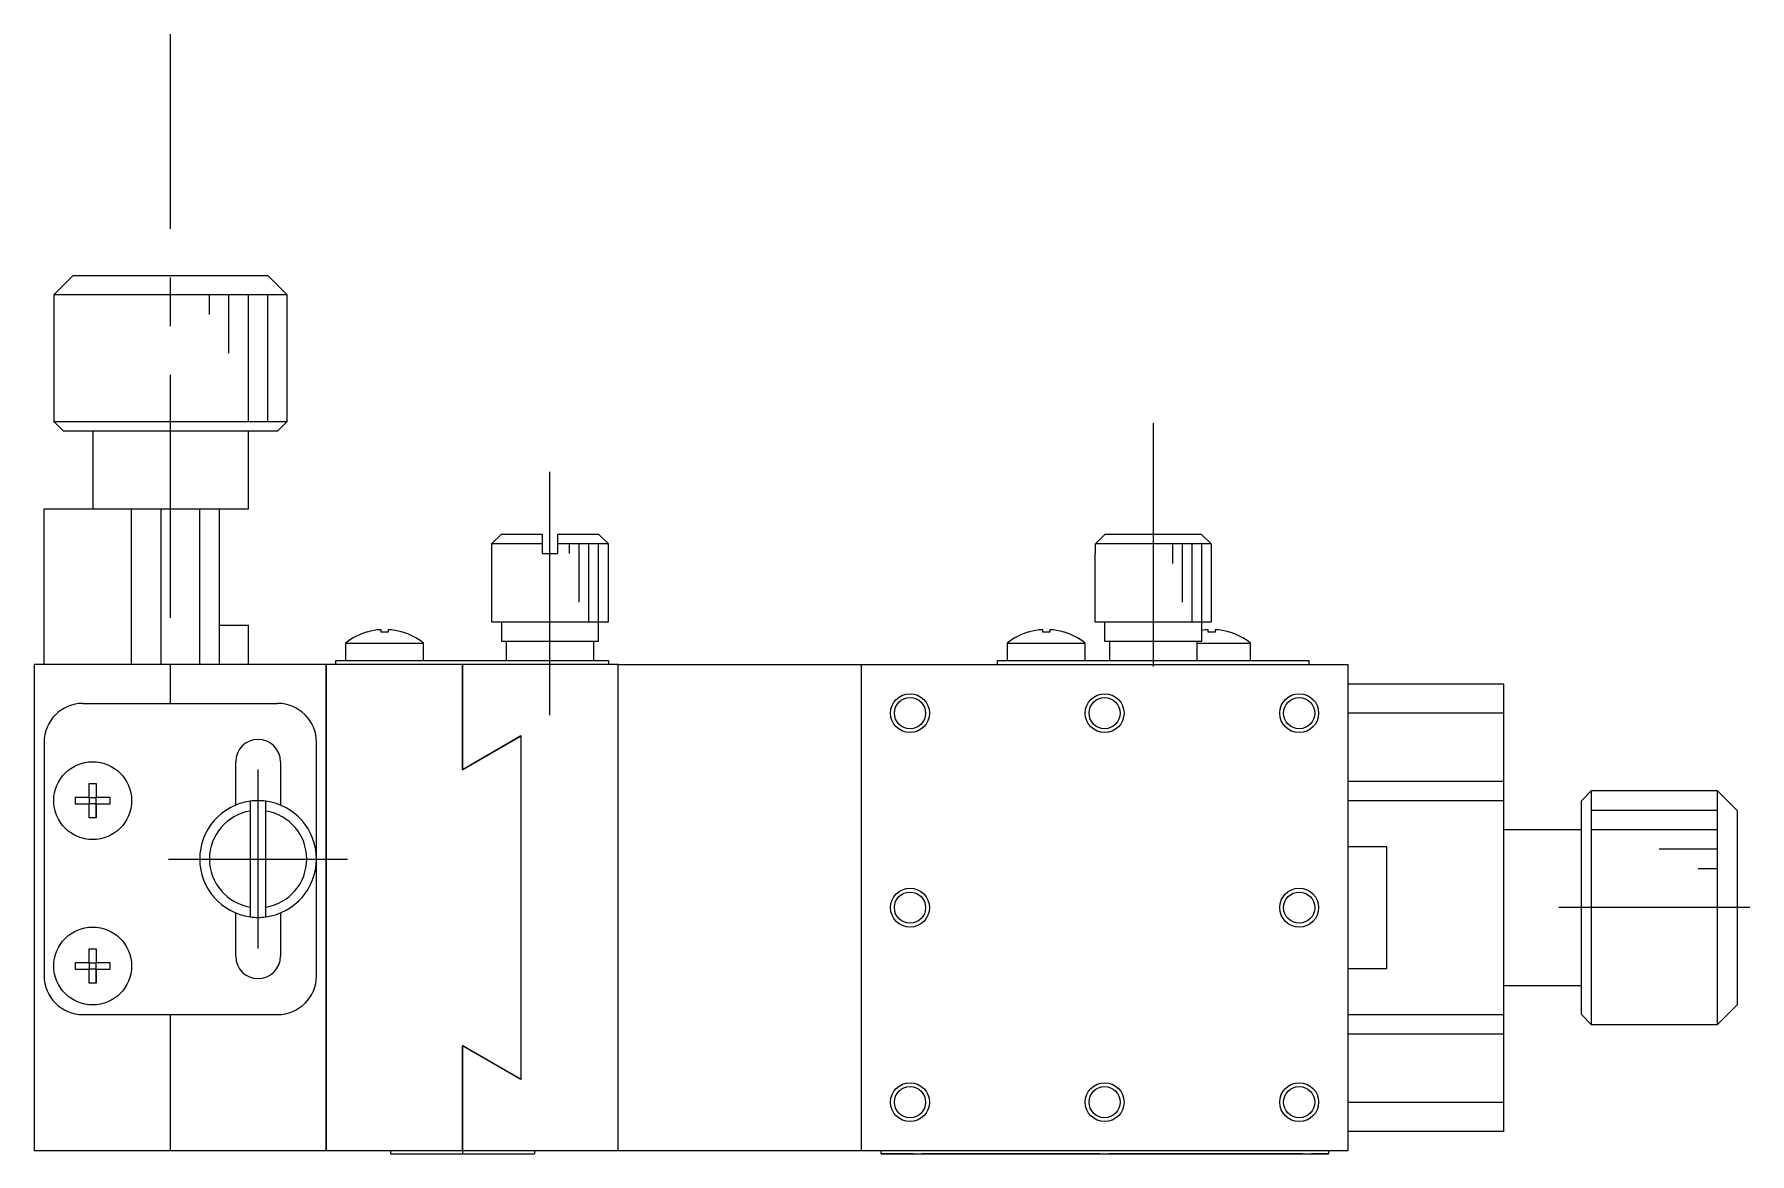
# Model space of a CAD drawing. Extents: x -9 to 400, y 1 to 282.
# Drawn here: x 61.4 to 149.6, y 129.6 to 187.2 of the extents above; entities that cross this region are included whole.
import ezdxf

# ---------------------------------------------------------------- set-up
doc = ezdxf.new("R2010")
doc.units = 0
doc.header["$LTSCALE"] = 10
doc.linetypes.add('CENTER', pattern=[2, 1.25, -0.25, 0.25, -0.25])
doc.layers.get('0').update_dxf_attribs({"linetype": 'CONTINUOUS'})
doc.layers.add('CENTER', color=1, linetype='CENTER')

msp = doc.modelspace()

# ---------------------------------------------------------------- linework, layer by layer
at = {"color": 7, "linetype": 'CONTINUOUS'}
for p, q in [((63.443342, 174.772892), (62.443342, 173.772892)), ((63.443342, 174.772892), (73.443342, 174.772892)), ((74.443342, 173.772892), (73.443342, 174.772892)), ((74.443342, 173.772892), (62.443342, 173.772892)), ((62.443342, 173.772892), (62.443342, 167.272892)), ((74.443342, 167.272892), (74.443342, 173.772892)), ((62.443342, 167.272892), (74.443342, 167.272892)), ((62.443342, 167.272892), (62.943342, 166.772892)), ((73.943342, 166.772892), (62.943342, 166.772892)), ((64.443342, 166.772892), (64.443342, 162.772892)), ((72.443342, 162.772892), (72.443342, 166.772892)), ((73.943342, 166.772892), (74.443342, 167.272892)), ((61.943341, 154.772892), (61.943341, 162.772892)), ((61.943341, 162.772892), (66.443342, 162.772892)), ((66.443342, 154.772892), (66.443342, 162.772892)), ((66.443342, 162.772892), (67.943342, 162.772892)), ((67.943342, 162.772892), (67.943342, 154.772892)), ((67.943342, 162.772892), (69.943341, 162.772892)), ((69.943341, 154.772892), (69.943341, 162.772892)), ((69.943341, 162.772892), (70.943341, 162.772892)), ((70.943341, 162.772892), (70.943341, 154.772892)), ((70.943341, 162.772892), (72.443342, 162.772892)), ((85.443343, 161.47289), (84.943343, 160.97289)), ((85.443343, 161.47289), (87.543343, 161.47289)), ((87.543343, 161.47289), (87.543343, 160.97289)), ((88.343343, 161.47289), (90.443343, 161.47289)), ((88.343343, 160.97289), (88.343343, 161.47289)), ((90.943343, 160.97289), (90.443343, 161.47289)), ((115.970128, 160.972889), (116.475549, 161.472889)), ((116.475549, 161.472889), (121.411134, 161.472889)), ((121.411134, 161.472889), (121.916555, 160.972889)), ((87.543343, 160.97289), (84.943343, 160.97289)), ((84.943343, 160.97289), (84.943343, 156.97289)), ((87.543343, 160.97289), (87.543343, 160.47289)), ((87.543343, 160.47289), (88.343343, 160.47289)), ((90.943343, 160.97289), (88.343343, 160.97289)), ((88.343343, 160.47289), (88.343343, 160.97289)), ((90.943343, 156.97289), (90.943343, 160.97289)), ((115.943342, 160.472889), (115.970128, 160.472889)), ((115.943342, 160.472889), (115.943342, 156.972889)), ((121.916555, 160.972889), (115.970128, 160.972889)), ((115.970128, 160.472889), (115.970128, 160.972889)), ((121.916555, 160.972889), (121.916555, 160.472889)), ((121.916555, 160.472889), (121.943342, 160.472889)), ((121.943342, 156.972889), (121.943342, 160.472889)), ((84.943343, 156.97289), (90.943343, 156.97289)), ((85.443343, 156.97289), (85.443343, 155.97289)), ((90.443343, 155.97289), (90.443343, 156.97289)), ((115.943342, 156.972889), (121.943342, 156.972889)), ((116.443342, 156.972889), (116.443342, 155.972889)), ((121.443342, 155.972889), (121.443342, 156.972889)), ((72.443342, 156.772892), (70.943341, 156.772892)), ((72.443342, 154.772892), (72.443342, 156.772892)), ((78.556981, 156.442411), (78.554727, 156.447034)), ((79.263343, 156.442411), (79.263343, 156.562748)), ((79.623343, 156.442411), (79.263343, 156.442411)), ((79.623343, 156.562748), (79.623343, 156.442411)), ((80.331959, 156.447034), (80.329704, 156.442411)), ((112.556981, 156.44241), (112.554727, 156.447033)), ((112.556981, 156.44241), (112.554727, 156.447033)), ((113.263343, 156.44241), (113.263343, 156.562747)), ((113.623343, 156.44241), (113.263343, 156.44241)), ((113.623343, 156.562747), (113.623343, 156.44241)), ((114.331959, 156.447033), (114.329704, 156.44241)), ((114.331959, 156.447033), (114.329704, 156.44241)), ((121.763343, 156.44241), (121.763343, 156.562747)), ((122.123343, 156.44241), (121.763343, 156.44241)), ((122.123343, 156.562747), (122.123343, 156.44241)), ((122.831959, 156.447033), (122.829704, 156.44241)), ((122.831959, 156.447033), (122.829704, 156.44241)), ((77.443343, 155.870889), (81.443343, 155.870889)), ((77.443343, 155.870889), (77.443343, 154.97289)), ((81.443343, 154.97289), (81.443343, 155.870889)), ((85.443343, 155.97289), (90.443343, 155.97289)), ((85.693343, 155.97289), (85.693343, 154.97289)), ((90.193343, 154.97289), (90.193343, 155.97289)), ((111.443343, 155.870888), (115.443343, 155.870888)), ((111.443343, 155.870888), (111.443343, 154.972889)), ((115.443343, 154.972889), (115.443343, 155.870888)), ((116.443342, 155.972889), (121.443342, 155.972889)), ((116.693342, 155.972889), (116.693342, 154.972889)), ((121.193342, 154.972889), (121.193342, 155.972889)), ((121.193342, 155.870888), (123.943343, 155.870888)), ((123.943343, 154.972889), (123.943343, 155.870888)), ((61.443343, 154.772892), (61.443343, 129.772891)), ((68.443343, 154.772892), (61.443343, 154.772892)), ((68.443343, 152.772891), (68.443343, 154.772892)), ((76.443343, 154.77289), (68.443343, 154.77289)), ((68.443343, 152.772891), (68.443343, 154.77289)), ((76.443343, 154.77289), (76.443343, 129.772889)), ((83.443343, 154.77289), (76.443343, 154.77289)), ((76.443343, 129.77289), (76.443343, 154.77289)), ((76.943343, 154.772889), (76.943343, 154.972889)), ((76.943343, 154.972889), (78.943343, 154.972889)), ((78.943343, 154.972889), (88.943343, 154.972889)), ((83.443343, 154.77289), (83.443343, 149.382889)), ((91.443343, 154.772889), (83.443343, 154.772889)), ((83.443343, 149.382889), (83.443343, 154.772889)), ((88.943343, 154.972889), (90.943343, 154.972889)), ((90.943343, 154.972889), (90.943343, 154.772889)), ((91.443343, 154.772889), (103.943342, 154.772889)), ((91.443343, 129.772889), (91.443343, 154.772889)), ((103.943342, 154.772888), (128.943342, 154.772888)), ((103.943342, 129.772888), (103.943342, 154.772888)), ((110.943343, 154.772888), (110.943343, 154.972888)), ((110.943343, 154.972888), (112.943343, 154.972888)), ((112.943343, 154.972888), (124.943343, 154.972888)), ((124.943343, 154.972888), (126.943343, 154.972888)), ((126.943343, 154.972888), (126.943343, 154.772888)), ((128.943342, 154.772888), (128.943342, 129.772888)), ((128.943343, 153.772888), (136.943343, 153.772888)), ((136.943343, 153.772888), (136.943343, 152.272888)), ((63.943343, 152.772891), (73.943343, 152.772891)), ((136.943343, 152.272888), (128.943343, 152.272888)), ((136.943343, 152.272888), (136.943343, 148.772887)), ((61.943343, 150.772891), (61.943343, 138.772891)), ((75.943343, 144.77289), (75.943343, 150.772891)), ((83.443343, 149.382889), (86.443343, 151.114939)), ((83.443343, 149.354019), (86.443343, 151.08607)), ((86.443343, 151.114939), (86.443343, 151.08607)), ((86.443343, 151.08607), (86.443343, 133.459703)), ((86.443343, 151.08607), (86.443343, 133.459703)), ((71.793343, 147.54372), (71.793343, 149.772891)), ((74.093343, 149.772891), (74.093343, 147.54372)), ((83.443343, 149.382889), (83.443343, 149.354019)), ((64.263343, 148.659252), (64.623343, 148.659252)), ((64.263343, 147.952891), (64.263343, 148.659252)), ((64.623343, 148.659252), (64.623343, 147.952891)), ((64.623343, 148.659252), (64.623343, 147.952891)), ((128.943343, 148.772887), (136.943343, 148.772887)), ((136.943343, 148.772887), (136.943343, 147.772887)), ((141.443343, 148.272888), (140.943343, 147.772888)), ((141.443343, 148.272888), (141.443343, 136.272888)), ((147.943343, 148.272888), (141.443343, 148.272888)), ((147.943343, 136.272888), (147.943343, 148.272888)), ((148.943343, 147.272888), (147.943343, 148.272888)), ((63.556981, 147.592891), (63.556981, 147.952891)), ((63.556981, 147.952891), (64.263343, 147.952891)), ((64.263343, 147.592891), (63.556981, 147.592891)), ((64.273715, 147.942518), (64.263343, 147.952891)), ((64.273715, 147.603263), (64.263343, 147.592891)), ((64.263343, 146.886529), (64.263343, 147.592891)), ((64.273715, 147.603263), (64.273715, 147.942518)), ((64.273715, 147.942518), (64.612971, 147.942518)), ((64.612971, 147.603263), (64.273715, 147.603263)), ((64.612971, 147.942518), (64.623343, 147.952891)), ((64.612971, 147.942518), (64.612971, 147.603263)), ((64.612971, 147.603263), (64.623343, 147.592891)), ((64.623343, 147.952891), (65.329704, 147.952891)), ((64.623343, 147.592891), (64.623343, 146.886529)), ((65.329704, 147.592891), (64.623343, 147.592891)), ((64.623343, 146.886529), (64.623343, 147.592891)), ((65.329704, 147.952891), (65.329704, 147.592891)), ((72.543343, 147.746103), (72.543343, 147.240682)), ((72.543343, 147.240682), (72.543343, 142.305097)), ((73.343343, 147.240682), (73.343343, 147.746103)), ((73.343343, 142.305097), (73.343343, 147.240682)), ((136.943343, 147.772887), (128.943343, 147.772887)), ((136.943343, 147.772887), (136.943343, 145.395387)), ((140.943343, 136.772888), (140.943343, 147.772888)), ((148.943343, 147.272888), (148.943343, 137.272888)), ((64.623343, 146.886529), (64.263343, 146.886529)), ((140.943343, 146.272888), (136.943343, 146.272888)), ((75.943343, 138.772891), (75.943343, 144.77289)), ((130.943343, 145.395387), (128.943343, 145.395387)), ((130.943343, 139.150388), (130.943343, 145.395387)), ((136.943343, 145.395387), (136.943343, 139.150388)), ((71.793343, 139.772891), (71.793343, 142.002059)), ((72.543343, 142.305097), (72.543343, 141.799676)), ((73.343343, 141.799676), (73.343343, 142.305097)), ((74.093343, 142.002059), (74.093343, 139.772891)), ((64.263343, 140.159252), (64.623343, 140.159252)), ((64.263343, 139.452891), (64.263343, 140.159252)), ((64.623343, 140.159252), (64.623343, 139.452891)), ((64.623343, 140.159252), (64.623343, 139.452891)), ((63.556981, 139.092891), (63.556981, 139.452891)), ((63.556981, 139.452891), (64.263343, 139.452891)), ((64.273715, 139.442518), (64.263343, 139.452891)), ((64.273715, 139.103263), (64.273715, 139.442518)), ((64.273715, 139.442518), (64.612971, 139.442518)), ((64.612971, 139.442518), (64.623343, 139.452891)), ((64.612971, 139.442518), (64.612971, 139.103263)), ((64.623343, 139.452891), (65.329704, 139.452891)), ((65.329704, 139.452891), (65.329704, 139.092891)), ((64.263343, 139.092891), (63.556981, 139.092891)), ((64.273715, 139.103263), (64.263343, 139.092891)), ((64.263343, 138.386529), (64.263343, 139.092891)), ((64.612971, 139.103263), (64.273715, 139.103263)), ((64.612971, 139.103263), (64.623343, 139.092891)), ((64.623343, 139.092891), (64.623343, 138.386529)), ((65.329704, 139.092891), (64.623343, 139.092891)), ((64.623343, 138.386529), (64.623343, 139.092891)), ((128.943343, 139.150388), (130.943343, 139.150388)), ((136.943343, 139.150388), (136.943343, 136.772889)), ((64.623343, 138.386529), (64.263343, 138.386529)), ((136.943343, 138.272888), (140.943343, 138.272888)), ((63.943343, 136.772891), (73.943343, 136.772891)), ((68.443343, 129.77289), (68.443343, 136.772891)), ((68.443343, 129.772891), (68.443343, 136.772891)), ((128.943343, 136.772889), (136.943343, 136.772889)), ((136.943343, 136.772889), (136.943343, 135.772889)), ((140.943343, 136.772888), (141.443343, 136.272888)), ((147.943343, 136.272888), (148.943343, 137.272888)), ((136.943343, 135.772889), (128.943343, 135.772889)), ((136.943343, 135.772889), (136.943343, 132.272888)), ((141.443343, 136.272888), (147.943343, 136.272888)), ((86.443343, 133.459703), (83.443343, 135.191754)), ((83.443343, 135.191754), (83.443343, 135.162889)), ((83.443343, 129.772889), (83.443343, 135.162889)), ((86.443343, 133.430838), (83.443343, 135.162889)), ((83.443343, 135.162889), (83.443343, 129.772889)), ((86.443343, 133.459703), (86.443343, 133.430838)), ((128.943343, 132.272888), (136.943343, 132.272888)), ((136.943343, 132.272888), (136.943343, 130.772888)), ((136.943343, 130.772888), (128.943343, 130.772888)), ((68.443343, 129.772891), (61.443343, 129.772891)), ((76.443343, 129.77289), (68.443343, 129.77289)), ((83.443343, 129.772889), (76.443343, 129.772889)), ((79.743343, 129.772889), (79.743343, 129.622889)), ((79.743343, 129.622889), (83.443343, 129.622889)), ((83.443343, 129.772889), (83.443343, 129.622889)), ((91.443343, 129.772889), (83.443343, 129.772889)), ((83.443343, 129.622889), (87.143343, 129.622889)), ((87.143343, 129.772889), (87.143343, 129.622889)), ((103.943342, 129.772888), (91.443343, 129.772889)), ((128.943342, 129.772888), (103.943342, 129.772888)), ((104.943342, 129.772888), (104.943342, 129.622888)), ((105.927136, 129.622888), (104.943342, 129.622888)), ((104.943342, 129.622888), (127.943342, 129.622888)), ((105.927136, 129.622888), (105.680683, 129.622888)), ((105.680683, 129.622888), (105.943846, 129.622888)), ((105.782849, 129.622888), (105.781954, 129.622888)), ((105.781954, 129.622888), (105.9119, 129.622888)), ((105.927136, 129.622888), (105.782849, 129.622888)), ((105.9119, 129.622888), (105.927136, 129.622888)), ((106.040056, 129.622888), (105.927136, 129.622888)), ((105.933342, 129.622888), (105.927136, 129.622888)), ((105.943342, 129.622888), (105.933342, 129.622888)), ((106.040056, 129.622888), (105.943342, 129.622888)), ((105.943846, 129.622888), (105.985388, 129.622888)), ((105.985388, 129.622888), (106.047806, 129.622888)), ((106.193304, 129.622888), (106.040056, 129.622888)), ((106.443342, 129.622888), (106.040056, 129.622888)), ((106.040064, 129.622888), (106.193879, 129.622888)), ((106.047806, 129.622888), (106.040064, 129.622888)), ((106.193879, 129.622888), (106.193304, 129.622888)), ((106.605552, 129.622888), (106.443342, 129.622888)), ((106.605894, 129.622888), (106.46754, 129.622888)), ((106.46754, 129.622888), (107.206, 129.622888)), ((107.206, 129.622888), (107.072231, 129.622888)), ((107.433342, 129.622888), (107.072284, 129.622888)), ((107.443342, 129.622888), (107.433342, 129.622888)), ((107.453342, 129.622888), (107.443342, 129.622888)), ((108.333342, 129.622888), (107.453342, 129.622888)), ((108.343342, 129.622888), (108.333342, 129.622888)), ((108.353342, 129.622888), (108.343342, 129.622888)), ((108.443342, 129.622888), (108.353342, 129.622888)), ((109.233342, 129.622888), (108.443342, 129.622888)), ((109.243342, 129.622888), (109.233342, 129.622888)), ((109.253342, 129.622888), (109.243342, 129.622888)), ((109.443342, 129.622888), (109.253342, 129.622888)), ((110.133342, 129.622888), (109.443342, 129.622888)), ((110.143342, 129.622888), (110.133342, 129.622888)), ((110.153342, 129.622888), (110.143342, 129.622888)), ((110.443342, 129.622888), (110.153342, 129.622888)), ((111.033342, 129.622888), (110.443342, 129.622888)), ((111.043342, 129.622888), (111.033342, 129.622888)), ((111.053342, 129.622888), (111.043342, 129.622888)), ((111.217992, 129.622888), (111.053342, 129.622888)), ((111.106374, 129.622888), (111.673662, 129.622888)), ((111.78031, 129.622888), (111.106374, 129.622888)), ((111.202266, 129.622888), (111.199578, 129.622888)), ((111.199578, 129.622888), (111.217992, 129.622888)), ((111.213917, 129.622888), (111.202266, 129.622888)), ((111.217988, 129.622888), (111.213917, 129.622888)), ((111.215779, 129.622888), (111.650362, 129.622888)), ((111.217992, 129.622888), (111.215779, 129.622888)), ((111.242595, 129.622888), (111.217988, 129.622888)), ((111.255632, 129.622888), (111.217992, 129.622888)), ((111.673662, 129.622888), (111.242595, 129.622888)), ((111.255632, 129.622888), (111.78031, 129.622888)), ((111.691587, 129.622888), (111.255632, 129.622888)), ((111.443342, 129.622888), (111.255632, 129.622888)), ((111.673663, 129.622888), (111.443342, 129.622888)), ((111.650362, 129.622888), (111.708614, 129.622888)), ((111.933342, 129.622888), (111.673663, 129.622888)), ((111.711303, 129.622888), (111.691587, 129.622888)), ((111.708614, 129.622888), (111.711303, 129.622888)), ((111.943342, 129.622888), (111.933342, 129.622888)), ((111.953342, 129.622888), (111.943342, 129.622888)), ((112.443342, 129.622888), (111.953342, 129.622888)), ((112.833342, 129.622888), (112.443342, 129.622888)), ((112.843342, 129.622888), (112.833342, 129.622888)), ((112.853342, 129.622888), (112.843342, 129.622888)), ((113.443342, 129.622888), (112.853342, 129.622888)), ((113.733342, 129.622888), (113.443342, 129.622888)), ((113.743342, 129.622888), (113.733342, 129.622888)), ((113.753342, 129.622888), (113.743342, 129.622888)), ((114.443342, 129.622888), (113.753342, 129.622888)), ((114.633342, 129.622888), (114.443342, 129.622888)), ((114.643342, 129.622888), (114.633342, 129.622888)), ((114.653342, 129.622888), (114.643342, 129.622888)), ((115.443342, 129.622888), (114.653342, 129.622888)), ((115.533342, 129.622888), (115.443342, 129.622888)), ((115.543342, 129.622888), (115.533342, 129.622888)), ((115.553342, 129.622888), (115.543342, 129.622888)), ((116.212124, 129.622888), (115.553342, 129.622888)), ((116.212466, 129.622888), (116.074112, 129.622888)), ((116.074112, 129.622888), (116.812572, 129.622888)), ((116.812572, 129.622888), (116.678803, 129.622888)), ((117.333342, 129.622888), (116.678856, 129.622888)), ((117.343342, 129.622888), (117.333342, 129.622888)), ((117.353342, 129.622888), (117.343342, 129.622888)), ((117.443342, 129.622888), (117.353342, 129.622888)), ((118.233342, 129.622888), (117.443342, 129.622888)), ((118.243342, 129.622888), (118.233342, 129.622888)), ((118.253342, 129.622888), (118.243342, 129.622888)), ((118.443342, 129.622888), (118.253342, 129.622888)), ((119.133342, 129.622888), (118.443342, 129.622888)), ((119.143342, 129.622888), (119.133342, 129.622888)), ((119.153342, 129.622888), (119.143342, 129.622888)), ((119.443342, 129.622888), (119.153342, 129.622888)), ((120.033342, 129.622888), (119.443342, 129.622888)), ((120.043342, 129.622888), (120.033342, 129.622888)), ((120.053342, 129.622888), (120.043342, 129.622888)), ((120.443342, 129.622888), (120.053342, 129.622888)), ((120.933342, 129.622888), (120.443342, 129.622888)), ((120.943342, 129.622888), (120.933342, 129.622888)), ((120.953342, 129.622888), (120.943342, 129.622888)), ((121.217992, 129.622888), (120.953342, 129.622888)), ((121.106374, 129.622888), (121.673662, 129.622888)), ((121.78031, 129.622888), (121.106374, 129.622888)), ((121.202266, 129.622888), (121.199578, 129.622888)), ((121.199578, 129.622888), (121.217992, 129.622888)), ((121.213917, 129.622888), (121.202266, 129.622888)), ((121.217988, 129.622888), (121.213917, 129.622888)), ((121.215779, 129.622888), (121.650362, 129.622888)), ((121.217992, 129.622888), (121.215779, 129.622888)), ((121.242595, 129.622888), (121.217988, 129.622888)), ((121.255632, 129.622888), (121.217992, 129.622888)), ((121.673662, 129.622888), (121.242595, 129.622888)), ((121.443342, 129.622888), (121.255632, 129.622888)), ((121.255632, 129.622888), (121.78031, 129.622888)), ((121.691587, 129.622888), (121.255632, 129.622888)), ((121.673663, 129.622888), (121.443342, 129.622888)), ((121.650362, 129.622888), (121.708614, 129.622888)), ((121.833342, 129.622888), (121.673663, 129.622888)), ((121.711303, 129.622888), (121.691587, 129.622888)), ((121.708614, 129.622888), (121.711303, 129.622888)), ((121.843342, 129.622888), (121.833342, 129.622888)), ((121.853342, 129.622888), (121.843342, 129.622888)), ((122.443342, 129.622888), (121.853342, 129.622888)), ((122.733342, 129.622888), (122.443342, 129.622888)), ((122.743342, 129.622888), (122.733342, 129.622888)), ((122.753342, 129.622888), (122.743342, 129.622888)), ((123.443342, 129.622888), (122.753342, 129.622888)), ((123.633342, 129.622888), (123.443342, 129.622888)), ((123.643342, 129.622888), (123.633342, 129.622888)), ((123.653342, 129.622888), (123.643342, 129.622888)), ((124.443342, 129.622888), (123.653342, 129.622888)), ((124.533342, 129.622888), (124.443342, 129.622888)), ((124.543342, 129.622888), (124.533342, 129.622888)), ((124.553342, 129.622888), (124.543342, 129.622888)), ((125.433342, 129.622888), (124.553342, 129.622888)), ((125.443342, 129.622888), (125.433342, 129.622888)), ((125.453342, 129.622888), (125.443342, 129.622888)), ((125.927136, 129.622888), (125.453342, 129.622888)), ((125.927136, 129.622888), (125.680683, 129.622888)), ((125.680683, 129.622888), (125.985388, 129.622888)), ((125.782849, 129.622888), (125.781954, 129.622888)), ((125.781954, 129.622888), (125.9119, 129.622888)), ((125.927136, 129.622888), (125.782849, 129.622888)), ((125.9119, 129.622888), (125.927136, 129.622888)), ((126.040056, 129.622888), (125.927136, 129.622888)), ((126.040056, 129.622888), (125.927136, 129.622888)), ((125.985388, 129.622888), (126.047806, 129.622888)), ((126.193304, 129.622888), (126.040056, 129.622888)), ((126.443342, 129.622888), (126.040056, 129.622888)), ((126.040064, 129.622888), (126.193879, 129.622888)), ((126.047806, 129.622888), (126.040064, 129.622888)), ((126.193879, 129.622888), (126.193304, 129.622888)), ((126.605552, 129.622888), (126.443342, 129.622888)), ((126.605894, 129.622888), (126.46754, 129.622888)), ((126.46754, 129.622888), (126.941552, 129.622888)), ((126.941552, 129.622888), (127.206, 129.622888)), ((127.206, 129.622888), (127.072231, 129.622888)), ((127.943342, 129.622888), (127.072284, 129.622888)), ((127.943342, 129.772888), (127.943342, 129.622888))]:
    msp.add_line(p, q, dxfattribs=at)
at = {"color": 3, "linetype": 'CONTINUOUS'}
for p, q in [((70.443342, 172.772892), (70.443342, 173.772892)), ((71.443342, 170.772892), (71.443342, 173.772892)), ((72.443342, 167.272892), (72.443342, 173.772892)), ((73.443342, 167.272892), (73.443342, 173.772892)), ((88.943343, 160.47289), (88.943343, 160.97289)), ((89.443343, 157.97289), (89.443343, 160.97289)), ((89.943343, 156.97289), (89.943343, 160.97289)), ((90.443343, 156.97289), (90.443343, 160.97289)), ((119.943342, 159.972889), (119.943342, 160.972889)), ((120.443342, 157.972889), (120.443342, 160.972889)), ((120.943342, 156.972889), (120.943342, 160.972889)), ((121.443342, 156.972889), (121.443342, 160.972889)), ((147.943343, 147.272888), (141.443343, 147.272888)), ((147.943343, 146.272888), (141.443343, 146.272888)), ((147.943343, 145.272888), (144.943343, 145.272888)), ((147.943343, 144.272888), (146.943343, 144.272888))]:
    msp.add_line(p, q, dxfattribs=at)
for centre in [(106.443342, 152.272888), (116.443342, 152.272888), (126.443342, 152.272888), (106.443342, 142.272888), (126.443342, 142.272888), (106.443342, 132.272888), (116.443342, 132.272888), (126.443342, 132.272888)]:
    msp.add_circle(centre, 1, dxfattribs=at)
at = {"color": 7, "linetype": 'CONTINUOUS'}
for centre, radius in [((106.443342, 152.272888), 0.8), ((116.443342, 152.272888), 0.8), ((126.443342, 152.272888), 0.8), ((64.443343, 147.772891), 2), ((106.443342, 142.272888), 0.8), ((126.443342, 142.272888), 0.8), ((64.443343, 139.272891), 2), ((106.443342, 132.272888), 0.8), ((116.443342, 132.272888), 0.8), ((126.443342, 132.272888), 0.8)]:
    msp.add_circle(centre, radius, dxfattribs=at)
for centre, radius, start, end in [((79.443343, 153.37289), 3.2, 106.122533, 128.682187), ((79.443343, 153.37289), 3.194933, 93.229709, 106.106712), ((79.443343, 153.37289), 3.194933, 73.893288, 86.770291), ((79.443343, 153.37289), 3.2, 51.317813, 73.877467), ((113.443343, 153.372889), 3.2, 106.122533, 128.682187), ((113.443343, 153.372889), 3.194933, 93.229709, 106.106712), ((113.443343, 153.372889), 3.194933, 73.893288, 86.770291), ((113.443343, 153.372889), 3.2, 51.317813, 73.877467), ((121.943343, 153.372889), 3.194933, 93.229709, 99.003691), ((121.943343, 153.372889), 3.194933, 73.893288, 86.770291), ((121.943343, 153.372889), 3.2, 51.317813, 73.877467), ((63.943343, 150.772891), 2, 90, 180), ((73.943343, 150.772891), 2, 0, 90), ((72.943343, 149.772891), 1.15, 0, 180), ((72.943343, 144.77289), 3, 97.662256, 262.337744), ((72.943343, 144.77289), 2.5, 99.206896, 260.793104), ((72.943343, 144.77289), 3, 82.337744, 97.662256), ((72.943343, 144.77289), 3, 277.662256, 82.337744), ((72.943343, 144.77289), 2.5, 279.206896, 80.793104), ((72.943343, 144.77289), 3, 262.337744, 277.662256), ((72.943343, 139.772891), 1.15, 180, 0), ((63.943343, 138.772891), 2, 180, 270), ((73.943343, 138.772891), 2, 270, 0)]:
    msp.add_arc(centre, radius, start, end, dxfattribs=at)
at = {"layer": 'CENTER', "color": 1, "linetype": 'CENTER'}
for p, q in [((68.443342, 157.17289), (68.443342, 187.17289)), ((87.943343, 152.17289), (87.943343, 167.17289)), ((118.943342, 167.17289), (118.943342, 152.17289)), ((72.943343, 140.17289), (72.943343, 149.37289)), ((68.343343, 144.77289), (77.543343, 144.77289)), ((149.593343, 142.272888), (139.793343, 142.272888))]:
    msp.add_line(p, q, dxfattribs=at)

doc.saveas('drawing.dxf')
